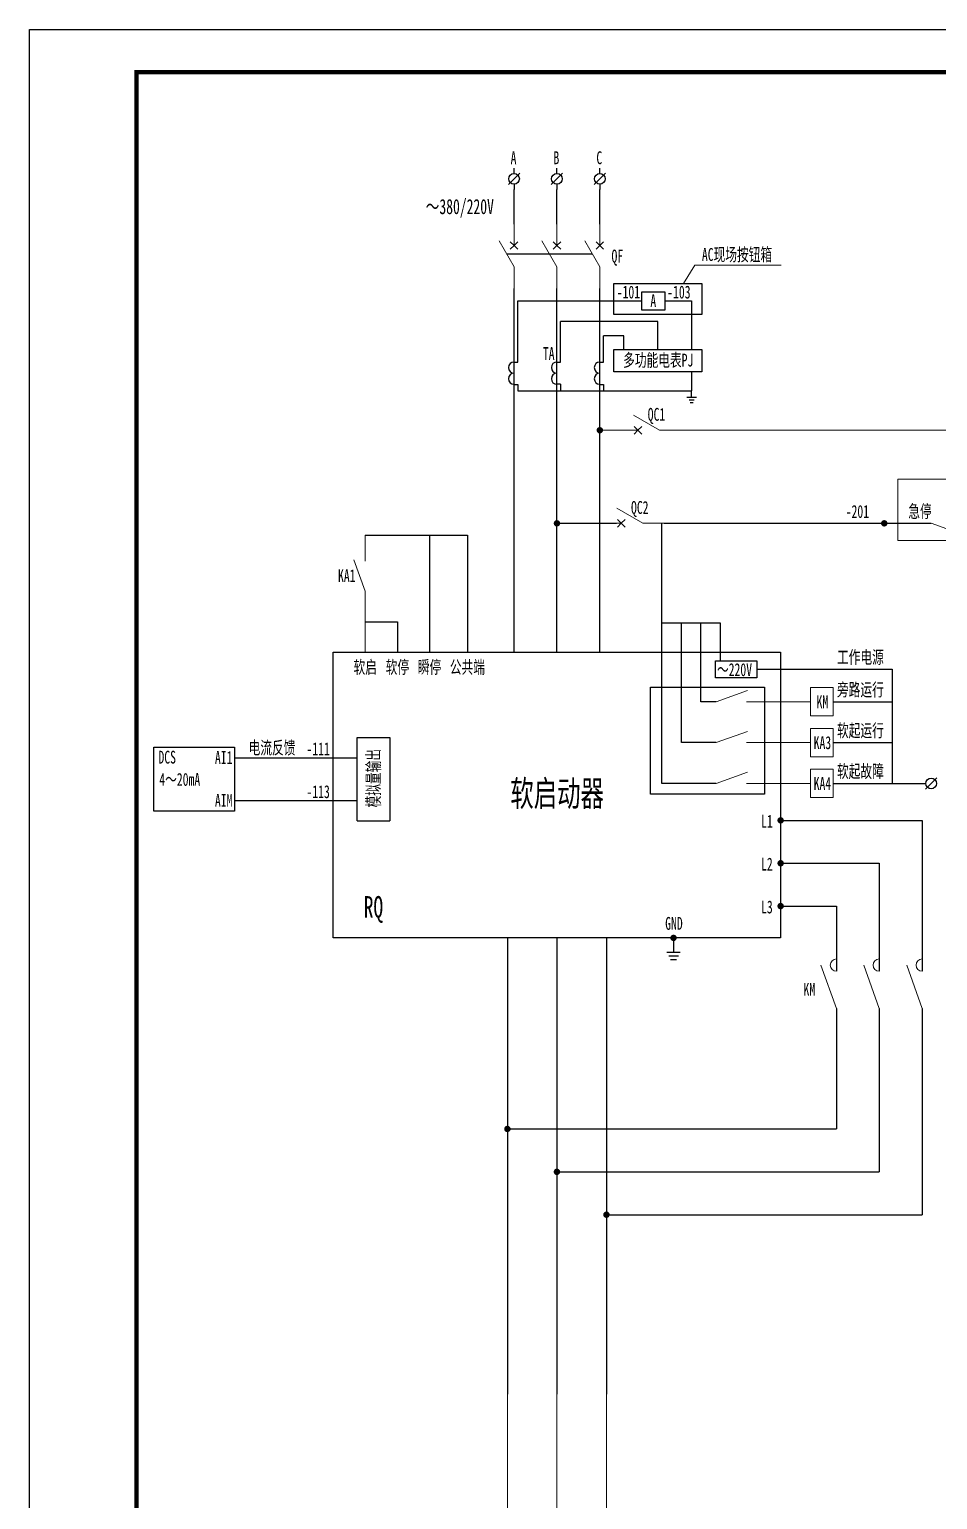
# Model space of a CAD drawing. Header units: millimetres. Extents: x 401220 to 2750366, y -101310 to 943175.
# Drawn here: x 1261146 to 1282323, y 645737 to 680022 of the extents above; entities that cross this region are included whole.
import ezdxf
from ezdxf.enums import TextEntityAlignment as Align

# ---------------------------------------------------------------- set-up
doc = ezdxf.new("R2010")
doc.units = ezdxf.units.MM
doc.linetypes.add('常规', pattern=[20, 10, 0, 10])
doc.layers.add('1轮廓实线层', color=7, linetype='Continuous', lineweight=18)
doc.layers.add('_0', color=7, linetype='Continuous', lineweight=25)
for name, color, linetype in [('BORDER', 7, 'Continuous'), ('MX', 3, 'Continuous'), ('TEXT', 4, 'Continuous'), ('动力平面导线层', 3, '常规'), ('动力平面设备层', 1, 'Continuous'), ('图框', 7, 'Continuous'), ('标注-照明', 7, 'Continuous'), ('照明平面导线层', 3, 'Continuous'), ('照明平面设备层', 1, 'Continuous'), ('表格图框层', 7, 'Continuous')]:
    doc.layers.add(name, color=color, linetype=linetype)
doc.styles.add('标准', font='NSimSun.ttf', dxfattribs={"width": 0.667})

# ---------------------------------------------------------------- blocks, each defined once
blk = doc.blocks.new('*U36')
at = {"layer": '1轮廓实线层'}
for p, q in [((0, 15), (0, 10)), ((0, 5), (-3.5, 11.06)), ((0, 10), (-0.88, 10.88)), ((0, 10), (0.88, 10.88)), ((0, 10), (-0.88, 9.12)), ((0, 10), (0.88, 9.12)), ((0, 5), (0, 0))]:
    blk.add_line(p, q, dxfattribs=at)
blk = doc.blocks.new('SYMB2_M_13')
for p, q in [((0, -1.25), (0, 0)), ((0, -2.5), (-1.33, -3.83)), ((0, -2.5), (1.33, -1.17)), ((0, -3.75), (0, -5))]:
    blk.add_line(p, q)
blk.add_circle((0, -2.5), 1.25)

msp = doc.modelspace()

# ---------------------------------------------------------------- linework, layer by layer
at = {"linetype": 'ByBlock'}
for q in [(1282040.56415, 662305.16851), (1282306.06681, 662570.67117)]:
    msp.add_line((1282173.31548, 662437.91984), q, dxfattribs=at)
at = {"color": 7, "linetype": 'ByBlock', "lineweight": 20, "const_width": 75}
for points in [[(1274409.24761, 670674.279, 1), (1274484.24761, 670674.279, 1)], [(1273409.24761, 668503.41602, 1), (1273484.24761, 668503.41602, 1)], [(1281040.88452, 668503.41602, 1), (1281115.88452, 668503.41602, 1)], [(1278625.57758, 661576.42507, 1), (1278700.57758, 661576.42507, 1)], [(1278625.57758, 660576.42507, 1), (1278700.57758, 660576.42507, 1)], [(1278625.57758, 659576.42488, 1), (1278700.57758, 659576.42488, 1)], [(1276127.92274, 658835.39278, 1), (1276202.92274, 658835.39278, 1)], [(1272254.38222, 654380.48126, 1), (1272329.38222, 654380.48126, 1)], [(1273409.24761, 653380.48126, 1), (1273484.24761, 653380.48126, 1)], [(1274564.11321, 652380.48126, 1), (1274639.11321, 652380.48126, 1)]]:
    msp.add_lwpolyline(points, format="xyb", close=True, dxfattribs=at)
at = {"linetype": 'ByBlock'}
msp.add_circle((1282173.31548, 662437.91984), 125, dxfattribs=at)
at = {"layer": '_0', "color": 0, "linetype": 'ByBlock', "ltscale": 500}
msp.add_line((1272271.73119, 674785.2056), (1274271.73119, 674785.2056), dxfattribs=at)
at = {"layer": '_0', "color": 0, "linetype": 'ByBlock'}
for p, q in [((1272446.73119, 665496.66332), (1272446.73119, 673982.09671)), ((1273446.73119, 665496.66332), (1273446.73119, 673982.09671)), ((1274446.73119, 665496.66332), (1274446.73119, 673982.09671)), ((1272533.39785, 673689.89431), (1275427.64761, 673689.89431)), ((1275959.34015, 673689.89431), (1276586.9636, 673689.89431)), ((1276586.9636, 673689.89431), (1276586.9636, 672558.776)), ((1276586.9636, 672038.59341), (1276586.9636, 671594.8961)), ((1272533.39784, 671594.8961), (1276586.9636, 671594.8961)), ((1276474.4636, 671444.8961), (1276699.4636, 671444.8961)), ((1276532.50394, 671384.8961), (1276642.9044, 671384.8961)), ((1276550.06237, 671323.98406), (1276624.15197, 671323.98406)), ((1276586.9636, 671444.8961), (1276586.9636, 671594.8961)), ((1268790.98872, 661562.93461), (1268790.98872, 663509.51998)), ((1268790.98872, 663509.51998), (1269547.27505, 663509.51998)), ((1269547.27505, 663509.51998), (1269547.27505, 661562.93461)), ((1265925.78195, 663036.2273), (1268790.98872, 663036.2273)), ((1265925.78195, 662036.2273), (1268790.98872, 662036.2273)), ((1268790.98872, 661562.93461), (1269547.27505, 661562.93461)), ((1276165.42274, 658835.39278), (1276165.42274, 658503.87725))]:
    msp.add_line(p, q, dxfattribs=at)
at = {"layer": '_0', "color": 0, "linetype": 'ByBlock', "lineweight": -3}
for p, q in [((1272446.73117, 671658.22944), (1272446.73119, 672351.56277)), ((1273446.73118, 671658.22944), (1273446.7312, 672351.56277)), ((1274446.73117, 671658.22943), (1274446.73119, 672351.56277)), ((1272446.73118, 672264.8961), (1272533.39785, 672264.8961)), ((1273446.7312, 672264.8961), (1273533.39786, 672264.8961)), ((1274446.73119, 672264.89608), (1274533.39785, 672264.89607)), ((1272446.73117, 671743.8884), (1272533.39784, 671743.8884)), ((1273533.39785, 671744.8961), (1273446.73118, 671744.8961)), ((1274446.73117, 671743.8884), (1274533.39784, 671743.88839))]:
    msp.add_line(p, q, dxfattribs=at)
at = {"layer": '_0', "color": 4, "linetype": 'ByBlock', "ltscale": 10}
for p, q in [((1264047.28123, 663282.16899), (1265925.78195, 663282.16899)), ((1264047.28123, 661790.2856), (1264047.28123, 663282.16899)), ((1265925.78195, 663282.16899), (1265925.78195, 661790.2856)), ((1265925.78195, 661790.2856), (1264047.28123, 661790.2856))]:
    msp.add_line(p, q, dxfattribs=at)
at = {"layer": '_0', "color": 0, "linetype": 'ByBlock', "lineweight": -3}
for centre in [(1272446.73117, 671874.8961), (1272446.73118, 672134.8961), (1273446.73119, 672134.8961), (1273446.73119, 671874.8961), (1274446.73117, 671874.8961), (1274446.73118, 672134.8961)]:
    msp.add_arc(centre, 130, 89.999998399, 269.999998399, dxfattribs=at)
at = {"layer": 'BORDER', "linetype": 'ByBlock'}
for p, q in [((1278663.06116, 661576.42507), (1281964.03117, 661576.42507)), ((1281964.03117, 661576.42507), (1281964.03117, 658057.464)), ((1278663.06116, 660576.42507), (1280964.03117, 660576.42507)), ((1280964.03117, 660576.42507), (1280964.03117, 658057.464)), ((1279964.03112, 659576.42488), (1279964.03131, 658057.464)), ((1272291.86537, 658835.39278), (1272291.86641, 648192.64138)), ((1273446.73119, 658835.39278), (1273446.73119, 648192.64138)), ((1274601.59679, 658835.39278), (1274601.59679, 648192.64138)), ((1279964.03117, 657191.3148), (1279964.03117, 654380.48126)), ((1280964.03117, 657191.3148), (1280964.03117, 653380.48126)), ((1281964.03117, 657191.3148), (1281964.03117, 652380.48126)), ((1272291.8658, 654380.48126), (1279964.03117, 654380.48126)), ((1273446.73119, 653380.48126), (1280964.03117, 653380.48126)), ((1274601.59679, 652380.48126), (1281964.03117, 652380.48126))]:
    msp.add_line(p, q, dxfattribs=at)
msp.add_lwpolyline([(1275427.64761, 673905.37107), (1275959.34015, 673905.37107), (1275959.34015, 673474.41756), (1275427.64761, 673474.41756)], close=True, dxfattribs=at)
at = {"layer": 'MX', "color": 7, "linetype": 'ByBlock', "lineweight": 20}
for p, q in [((1279964.03117, 657191.3148), (1279603.13567, 658201.8222)), ((1280964.03117, 657191.3148), (1280603.13567, 658201.8222)), ((1281964.03117, 657191.3148), (1281603.13567, 658201.8222)), ((1272291.86559, 648201.49646), (1272291.86559, 645036.37437)), ((1273446.73119, 648192.64138), (1273446.73119, 644481.6136)), ((1274601.59679, 648192.64138), (1274601.59679, 645018.50868))]:
    msp.add_line(p, q, dxfattribs=at)
for centre in [(1279964.03117, 658201.8222), (1280964.03117, 658201.8222), (1281964.03117, 658201.8222)]:
    msp.add_arc(centre, 144.3582, 89.999997225, 269.99999445, dxfattribs=at)
at = {"layer": 'TEXT', "color": 7, "linetype": 'ByBlock', "ltscale": 100}
msp.add_line((1268230.40121, 658835.39278), (1268230.40121, 665496.66332), dxfattribs=at)
at = {"layer": '动力平面导线层', "color": 0}
for p, q in [((1272533.39785, 672264.8961), (1272533.39785, 673689.89431)), ((1275797.71625, 673211.37443), (1273533.39786, 673211.37443)), ((1273533.39786, 672264.8961), (1273533.39786, 673211.37443)), ((1275797.71625, 672558.776), (1275797.71625, 673211.37443)), ((1275008.4689, 672876.29267), (1274533.39785, 672876.29267)), ((1274533.39785, 672264.89607), (1274533.39785, 672876.29267)), ((1275008.4689, 672558.776), (1275008.4689, 672876.29267)), ((1272533.39784, 671743.8884), (1272533.39784, 671594.8961)), ((1273533.39785, 671744.8961), (1273533.39785, 671595.90381)), ((1274533.39784, 671743.88839), (1274533.39784, 671594.8961)), ((1278663.07758, 659576.42488), (1279964.03112, 659576.42488))]:
    msp.add_line(p, q, dxfattribs=at)
at = {"layer": '动力平面导线层', "color": 0, "linetype": 'ByBlock'}
for p, q in [((1268975.9574, 668230.49758), (1271359.14226, 668230.49758)), ((1270475.9574, 668230.49758), (1270475.9574, 665496.66332)), ((1271359.14226, 668230.49758), (1271359.14226, 665496.66332)), ((1275894.60399, 666177.51688), (1275894.60399, 668503.41602)), ((1275946.73119, 668503.41602), (1282174.63105, 668503.41602)), ((1268975.9574, 666204.13107), (1269725.9574, 666204.13107)), ((1269725.9574, 666204.13107), (1269725.9574, 665496.66332)), ((1277257.85114, 666177.51688), (1275894.60399, 666177.51688)), ((1275894.60399, 662437.91984), (1275894.60399, 666177.51688)), ((1276349.0197, 663389.6038), (1276349.0197, 666177.51688)), ((1276803.43542, 664341.28775), (1276803.43542, 666177.51688)), ((1277257.85114, 665298.79278), (1277257.85114, 666177.51688)), ((1278105.08335, 665099.55469), (1281266.00245, 665099.55469)), ((1281266.00245, 665099.55469), (1281266.00245, 662437.91984)), ((1277161.74853, 664341.28775), (1276803.43542, 664341.28775)), ((1279891.40803, 664341.28775), (1281266.00245, 664341.28775)), ((1277161.74853, 663389.6038), (1276349.0197, 663389.6038)), ((1279891.40803, 663389.6038), (1281266.00245, 663389.6038)), ((1277161.74853, 662437.91984), (1275894.60399, 662437.91984)), ((1279891.40803, 662437.91984), (1282048.31548, 662437.91984))]:
    msp.add_line(p, q, dxfattribs=at)
at = {"layer": '动力平面导线层', "color": 6, "linetype": 'ByBlock'}
msp.add_lwpolyline([(1274769.75312, 674093.56941), (1276825.67938, 674093.56941), (1276825.67938, 673372.54475), (1274769.75312, 673372.54475)], close=True, dxfattribs=at)
at = {"layer": '动力平面导线层', "color": 0}
msp.add_lwpolyline([(1274769.75312, 672558.776), (1276825.67938, 672558.776), (1276825.67938, 672038.59341), (1274769.75312, 672038.59341)], close=True, dxfattribs=at)
at = {"layer": '动力平面导线层', "color": 3, "linetype": 'ByBlock'}
msp.add_lwpolyline([(1277146.36594, 665298.79278), (1278105.08335, 665298.79278), (1278105.08335, 664897.10048), (1277146.36594, 664897.10048)], close=True, dxfattribs=at)
at = {"layer": '动力平面导线层', "linetype": 'ByBlock'}
msp.add_lwpolyline([(1275627.78196, 664683.65963), (1278288.79105, 664683.65963), (1278288.79105, 662187.53474), (1275627.78196, 662187.53474)], close=True, dxfattribs=at)
at = {"layer": '动力平面设备层', "color": 0, "linetype": 'ByBlock', "lineweight": -3, "ltscale": 100}
for p, q in [((1272446.73119, 675482.09671), (1272446.73119, 676286.19743)), ((1273446.73119, 675482.09671), (1273446.73119, 676286.19743)), ((1274446.73119, 675482.09671), (1274446.73119, 676286.19743)), ((1268230.40121, 665496.66332), (1278663.06116, 665496.66332)), ((1278663.06116, 665496.66332), (1278663.06116, 658835.39278)), ((1278663.06116, 658835.39278), (1268230.40121, 658835.39278)), ((1276010.65115, 658503.87725), (1276320.19434, 658503.87725)), ((1276052.36104, 658419.66277), (1276278.48444, 658419.66277)), ((1276094.07093, 658335.4483), (1276236.77455, 658335.4483))]:
    msp.add_line(p, q, dxfattribs=at)
at = {"layer": '图框', "linetype": 'Continuous', "lineweight": 100, "const_width": 100}
msp.add_lwpolyline([(1263645.79658, 639021.73148), (1319545.79658, 639021.73148), (1319545.79658, 679021.73148), (1263645.79658, 679021.73148)], close=True, dxfattribs=at)
at = {"layer": '标注-照明', "linetype": 'ByBlock', "lineweight": 25, "ltscale": 100}
msp.add_line((1273446.73119, 668503.41602), (1274836.41986, 668503.41602), dxfattribs=at)
at = {"layer": '照明平面导线层', "color": 6, "linetype": 'ByBlock', "lineweight": 20}
for p, q in [((1276659.59217, 674521.19643), (1276394.71191, 674093.56941)), ((1276659.59217, 674521.19643), (1278678.23075, 674521.19643)), ((1281392.3572, 669536.74496), (1295244.74624, 669536.74496)), ((1285912.83653, 668101.91469), (1281392.3572, 668101.91469))]:
    msp.add_line(p, q, dxfattribs=at)
at = {"layer": '照明平面导线层', "color": 0, "linetype": 'ByBlock', "lineweight": 20}
for p, q in [((1274446.73119, 670674.279), (1274836.41986, 670674.279)), ((1276336.41986, 670674.279), (1293506.95531, 670674.279)), ((1268975.9574, 667619.94611), (1268975.9574, 668230.49758)), ((1282174.63105, 668503.41602), (1282905.74519, 668241.98395)), ((1268975.9574, 666918.20486), (1268714.52533, 667649.319)), ((1268975.9574, 666918.20486), (1268975.9574, 665496.66332)), ((1277161.74853, 664341.28775), (1277892.86266, 664602.71982)), ((1277863.48978, 664341.28775), (1279355.66055, 664341.28775)), ((1279891.40803, 664341.28775), (1279930.88941, 664341.28775)), ((1277161.74853, 663389.6038), (1277892.86266, 663651.03587)), ((1277863.48978, 663389.6038), (1279355.66055, 663389.6038)), ((1277161.74853, 662437.91984), (1277892.86266, 662699.35191)), ((1277863.48978, 662437.91984), (1279355.66055, 662437.91984))]:
    msp.add_line(p, q, dxfattribs=at)
for points in [[(1279355.66055, 664672.06109), (1279891.40803, 664672.06109), (1279891.40803, 664010.5144), (1279355.66055, 664010.5144)], [(1279355.66055, 663720.37714), (1279891.40803, 663720.37714), (1279891.40803, 663058.83045), (1279355.66055, 663058.83045)], [(1279355.66055, 662768.69319), (1279891.40803, 662768.69319), (1279891.40803, 662107.1465), (1279355.66055, 662107.1465)]]:
    msp.add_lwpolyline(points, close=True, dxfattribs=at)
at = {"layer": '照明平面设备层', "color": 0, "lineweight": -3, "ltscale": 100}
msp.add_lwpolyline([(1261145.79658, 680021.73148), (1320545.79658, 680021.73148), (1320545.79658, 638021.73148), (1261145.79658, 638021.73148)], close=True, dxfattribs=at)
at = {"layer": '表格图框层', "color": 6, "linetype": 'ByBlock', "lineweight": 20, "ltscale": 50}
msp.add_line((1281392.3572, 668101.91469), (1281392.3572, 669536.74496), dxfattribs=at)

# ---------------------------------------------------------------- block references
at = {"layer": '_0', "color": 7, "linetype": 'ByBlock', "xscale": 100, "yscale": 100, "zscale": 100, "rotation": 180}
for p in [(1272446.73119, 676286.19743), (1273446.73119, 676286.19743), (1274446.73119, 676286.19743)]:
    msp.add_blockref('SYMB2_M_13', p, dxfattribs=at)
at = {"layer": '_0', "color": 3, "linetype": 'ByBlock', "xscale": 100, "yscale": 100, "zscale": 100}
for p in [(1272446.73119, 673982.09671), (1273446.73119, 673982.09671), (1274446.73119, 673982.09671)]:
    msp.add_blockref('*U36', p, dxfattribs=at)
at = {"layer": '_0', "color": 3, "linetype": 'ByBlock', "xscale": -100, "yscale": 100, "zscale": 100, "rotation": 90}
for p in [(1276336.41986, 670674.279), (1275946.73119, 668503.41602)]:
    msp.add_blockref('*U36', p, dxfattribs=at)

# ---------------------------------------------------------------- texts
at = {"layer": 'TEXT', "color": 7, "linetype": 'ByBlock', "ltscale": 100, "style": '标准', "width": 0.667}
for s, height, p in [('A', 300, (1272434.39637, 676878.57115)), ('B', 300, (1273434.39637, 676878.57115)), ('C', 300, (1274434.39637, 676878.57115)), ('～380/220V', 350, (1271181.76129, 675715.05918)), ('QF', 300, (1274855.66324, 674585.35263)), ('TA', 300, (1273255.2318, 672312.38689)), ('多功能电表PJ', 300, (1275808.68568, 672159.32617)), ('QC1', 300, (1275767.78624, 670894.52219)), ('QC2', 300, (1275378.09757, 668723.65921)), ('KA1', 300, (1268545.97047, 667131.65218)), ('工作电源', 300, (1280522.84698, 665232.70557)), ('软启', 300, (1268975.9574, 665001.0998)), ('软停', 300, (1269725.9574, 665001.0998)), ('瞬停', 300, (1270475.9574, 665001.0998)), ('公共端', 300, (1271359.14226, 665001.0998)), ('～220V', 300, (1277587.40185, 664941.07783)), ('旁路运行', 300, (1280522.84698, 664474.43863)), ('KM', 300, (1279637.07087, 664190.85425)), ('软起运行', 300, (1280522.84698, 663522.75467)), ('电流反馈', 300, (1266803.28175, 663120.76631)), ('KA3', 300, (1279637.07087, 663239.17029)), ('软起故障', 300, (1280522.84698, 662571.07072)), ('软启动器', 600, (1273451.41799, 661906.46954)), ('KA4', 300, (1279637.07087, 662287.48634)), ('L1', 300, (1278342.55327, 661407.14386)), ('L2', 300, (1278342.53685, 660407.14386)), ('L3', 300, (1278342.53685, 659407.14367)), ('GND', 300, (1276175.5589, 659024.511)), ('KM', 300, (1279332.8719, 657484.78957))]:
    msp.add_text(s, height=height, dxfattribs=at).set_placement(p, align=Align.CENTER)
at = {"layer": 'TEXT', "color": 6, "linetype": 'ByBlock', "ltscale": 100, "style": '标准', "width": 0.667}
msp.add_text('AC现场按钮箱', height=300, dxfattribs=at).set_placement((1277645.7058, 674622.65145), align=Align.CENTER)
at = {"layer": 'TEXT', "color": 2, "linetype": 'ByBlock', "ltscale": 100, "style": '标准', "width": 0.667}
for s, p in [('-101', (1275113.04216, 673746.55257)), ('-103', (1276289.89954, 673746.55257)), ('-201', (1280452.65589, 668629.89221))]:
    msp.add_text(s, height=300, dxfattribs=at).set_placement(p, align=Align.CENTER)
at = {"layer": 'TEXT', "color": 7, "linetype": 'ByBlock', "ltscale": 100, "style": '标准', "width": 0.667}
msp.add_text('A', height=300, dxfattribs=at).set_placement((1275624.737, 673545.12065))
at = {"layer": 'TEXT', "color": 1, "linetype": 'ByBlock', "ltscale": 100, "style": '标准', "width": 0.667}
msp.add_text('急停', height=300, dxfattribs=at).set_placement((1281913.32033, 668634.12945), align=Align.CENTER)
at = {"layer": 'TEXT', "color": 4, "linetype": 'ByBlock', "ltscale": 100, "style": '标准', "width": 0.667}
msp.add_text('DCS', height=300, dxfattribs=at).set_placement((1264154.74205, 662900.35082))
at = {"layer": 'TEXT', "color": 7, "linetype": 'ByBlock', "ltscale": 100, "style": '标准', "width": 0.667}
for s, p in [('AI1', (1265880.21439, 662892.91418)), ('AIM', (1265880.21439, 661892.91418))]:
    msp.add_text(s, height=300, dxfattribs=at).set_placement(p, align=Align.RIGHT)
at = {"layer": 'TEXT', "color": 2, "linetype": 'ByBlock', "ltscale": 100, "style": '标准', "width": 0.667}
for s, p in [('-111', (1268151.3655, 663095.66099)), ('-113', (1268151.3655, 662095.66099))]:
    msp.add_text(s, height=300, dxfattribs=at).set_placement(p, align=Align.RIGHT)
at = {"layer": 'TEXT', "color": 0, "linetype": 'ByBlock', "ltscale": 100, "style": '标准', "width": 0.667}
msp.add_text('模拟量输出', height=300, rotation=90, dxfattribs=at).set_placement((1269315.97655, 662559.51998), align=Align.CENTER)
at = {"layer": 'TEXT', "color": 7, "linetype": 'ByBlock', "ltscale": 100, "style": '标准', "width": 0.667}
msp.add_text('4～20mA', height=300, dxfattribs=at).set_placement((1264651.79866, 662529.75572), align=Align.MIDDLE)
at = {"layer": 'TEXT', "color": 0, "linetype": 'ByBlock', "ltscale": 100, "style": '标准', "width": 0.667}
msp.add_text('RQ', height=500, dxfattribs=at).set_placement((1268941.02384, 659309.8165))

doc.saveas('drawing.dxf')
